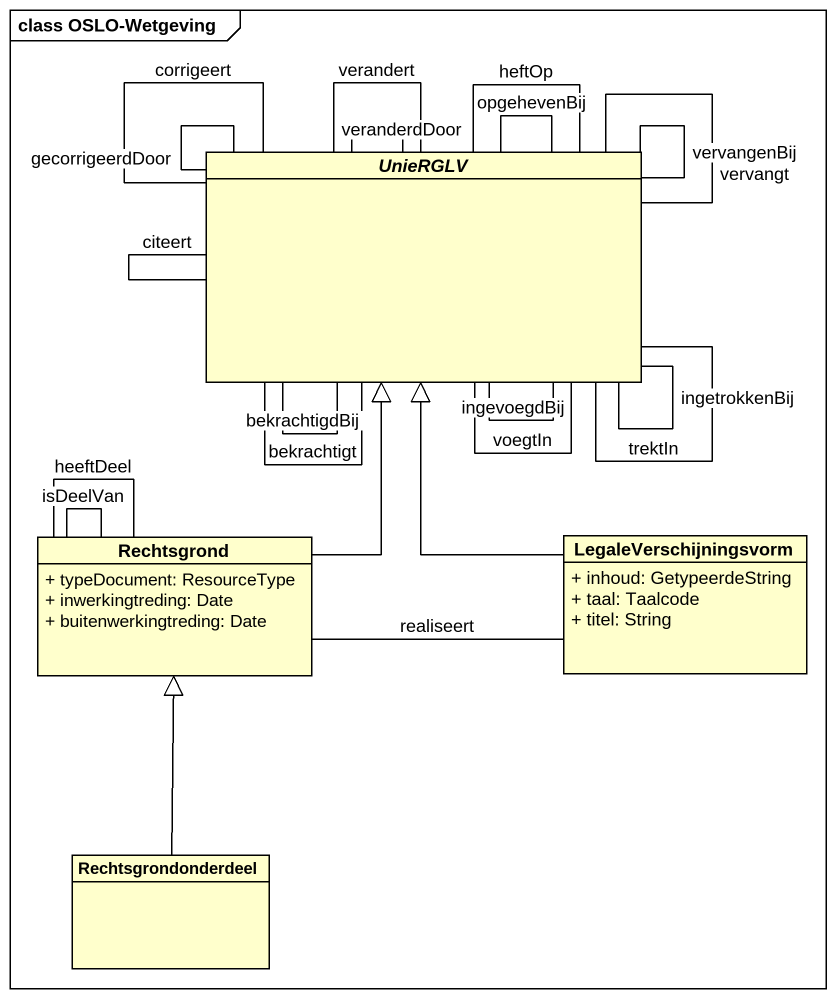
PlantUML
@startuml
mainframe class OSLO-Wetgeving
hide circle
hide empty members
skinparam classAttributeIconSize 0
abstract class UnieRGLV
class Rechtsgrond {
  + typeDocument: ResourceType
  + inwerkingtreding: Date
  + buitenwerkingtreding: Date
}
class LegaleVerschijningsvorm {
  + inhoud: GetypeerdeString
  + taal: Taalcode
  + titel: String
}
class Rechtsgrondonderdeel
UnieRGLV -- UnieRGLV : bekrachtigdBij
UnieRGLV -- UnieRGLV : heftOp
UnieRGLV -- UnieRGLV : vervangenBij
UnieRGLV -- UnieRGLV : trektIn
UnieRGLV -- UnieRGLV : voegtIn
UnieRGLV -- UnieRGLV : ingevoegdBij
UnieRGLV -- UnieRGLV : vervangt
UnieRGLV -- UnieRGLV : corrigeert
UnieRGLV -- UnieRGLV : gecorrigeerdDoor
UnieRGLV -- UnieRGLV : ingetrokkenBij
UnieRGLV -- UnieRGLV : bekrachtigt
UnieRGLV -- UnieRGLV : veranderdDoor
UnieRGLV -- UnieRGLV : citeert
UnieRGLV -- UnieRGLV : opgehevenBij
UnieRGLV -- UnieRGLV : verandert
Rechtsgrond -up-|> UnieRGLV
Rechtsgrond -- Rechtsgrond : heeftDeel
Rechtsgrond -- Rechtsgrond : isDeelVan
LegaleVerschijningsvorm -up-|> UnieRGLV
LegaleVerschijningsvorm -left- Rechtsgrond : realiseert
Rechtsgrondonderdeel -up-|> Rechtsgrond
@enduml
